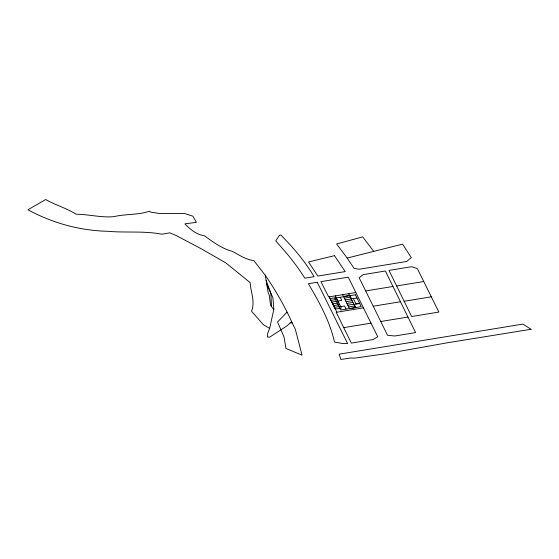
<?xml version="1.0" encoding="UTF-8"?>
<svg xmlns="http://www.w3.org/2000/svg" width="559" height="559" viewBox="0 0 559 559"><rect width="100%" height="100%" fill="white"/><g stroke="black" fill="none" stroke-linecap="round" stroke-linejoin="round"><path stroke-width="0.84" d="M269.669 328.357L273.861 309.253L272.925 297.807L266.804 284.468L265.245 275.224L253.779 260.543C245.89 259.76 239.091 254.876 232.202 251.305C221.546 248.489 213 241.907 204.182 235.653C196.628 234.703 190.025 229.274 184.91 223.859L196.405 222.328L192.834 216.158L184.722 213.524L159.022 213.433L150.72 212.127L149.435 211.225C137.912 215.166 125.482 213.831 113.617 216.689C101.046 217.772 88.657 214.321 76.15 214.202C66.528 208.109 55.509 205.209 45.74 199.514L27.95 209.758C52.427 223.062 79.93 230.692 107.81 231.279C125.887 232.942 144.012 230.713 161.977 234.235L169.747 232.823L176.413 235.66L201.072 248.685L225.71 262.807L250.118 282.595C250.725 291.945 255.414 302.049 251.529 311.209L263.394 324.765L269.669 328.357L267.747 333.073L267.447 337.007L269.662 337.175L286.991 325.834L291.651 321.732C284.321 305.431 275.314 289.988 265.245 275.224M286.984 312.167L277.55 321.991L284.028 336.965L285.963 348.488L302.063 355.175L295.39 329.524L291.651 321.732M347.167 258.048L402.585 244.143L411.319 257.65L406.659 261.465L359.283 269.228L354.14 268.425L346.685 257.364L336.602 243.976L362.693 236.876L373.768 251.375M355.831 292.518L328.685 296.962L320.922 281.659L348.222 277.145L377.772 336.756L373.021 339.551L351.352 343.1L336.225 312.313L363.441 307.855M365.677 290.946L387.548 335.288L394.794 335.994L415.603 332.591L385.375 271.003L363.14 274.644L359.164 277.753L365.677 290.946L392.97 286.474M396.645 285.956L423.743 281.512M330.152 298.618L336.211 297.619M343.485 296.431L349.543 295.438M331.012 300.365L337.07 299.372M344.344 298.178L350.402 297.185M331.871 302.112L341.78 300.4L340.249 297.283M345.203 299.931L351.269 298.932M356.97 298.003L351.478 298.806L349.948 295.69M332.731 303.865L338.796 302.873M346.063 301.678L352.128 300.686M333.59 305.612L339.655 304.62M346.922 303.425L352.988 302.433M334.45 307.359L340.515 306.367M347.782 305.179L353.847 304.187M359.549 303.251L355.915 303.844L353.337 298.597M339.082 306.891L344.533 305.997L346.063 309.113M359.682 303.516L354.231 304.403L355.762 307.527M348.648 306.926L354.706 305.934M373.216 306.22L400.468 301.755M404.157 301.259L431.31 296.808L438.864 312.062L411.648 316.52L389.008 270.409L411.662 266.692L417.363 268.641L431.31 296.808M343.764 327.63L371.022 323.158M380.749 321.516L407.972 317.058M290.184 322.725L292.28 323.032M273.735 309.651L270.57 305.256L269.277 295.096L268.131 292.364L266.804 284.468M348.683 293.685L355.566 307.681L349.508 308.673L342.625 294.684M335.351 295.872L341.374 308.121L335.316 309.113L329.293 296.864L336.832 312.215M266.119 280.387L270.919 293.44L271.478 306.514M279.395 235.332L275.769 240.873L286.781 253.444A496.63 286.725 0 0 1 301.979 273.798L304.865 278.179L314.116 276.67C304.962 261.277 293.3 247.56 280.688 234.913L279.395 235.332M334.499 255.652L308.526 261.982L317.812 276.069L345.203 271.59L334.499 255.652M531.05 329.279L448.059 342.667L386.213 353.679L354.504 358.137L350.849 357.956L340.899 359.486L339.131 354.168L522.847 324.108L531.05 329.279M317.233 282.267L308.365 283.727C319.196 302.098 329.803 321.041 334.485 342.045L342.814 343.54L347.656 343.617L317.233 282.267M355.398 294.796L334.799 298.171L340.613 310.007L361.212 306.632L355.398 294.796"/></g></svg>
